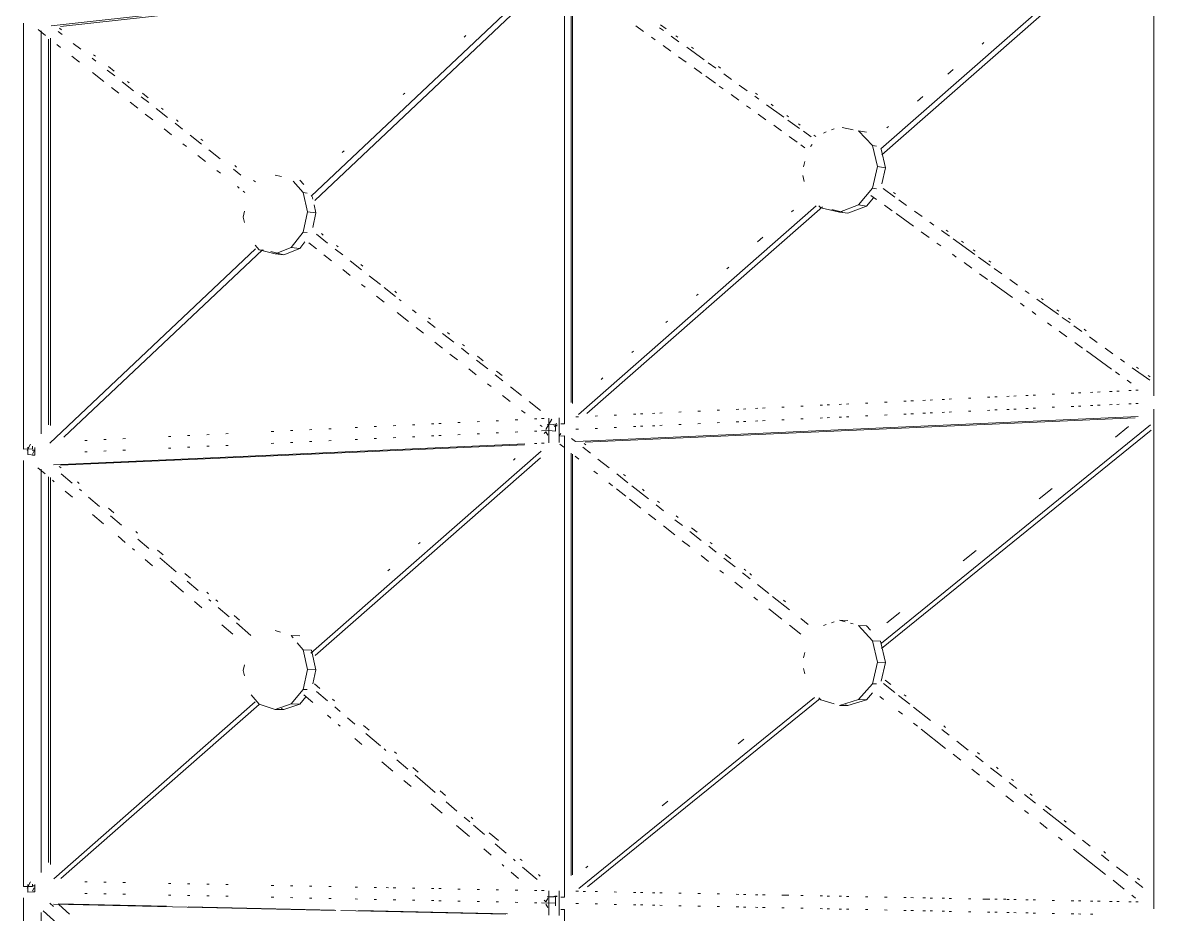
# Paper-space layout '02 Elevation and 3D Views' of a CAD drawing. Header units: millimetres. Extents: x 5 to 415, y 5 to 292.
# Drawn here: x 255.63 to 278.59, y 76.33 to 94.42 of the extents above; entities that cross this region are included whole.
import ezdxf

# ---------------------------------------------------------------- set-up
doc = ezdxf.new("R2010")
doc.units = ezdxf.units.MM
doc.layers.add('EXISTING', color=7, linetype='Continuous')
picture_1 = doc.add_image_def('image2.png', size_in_pixel=(1197, 1177))

# ---------------------------------------------------------------- blocks, each defined once
blk = doc.blocks.new('SHEET_02')
at = {"layer": 'EXISTING', "color": 250, "lineweight": 9}
for p, q in [((278.582, 86.844), (278.582, 96.978)), ((278.522, 96.665), (273.043, 91.854)), ((278.503, 96.506), (273.065, 91.737)), ((266.622, 95.637), (266.622, 86.282)), ((256.206, 94.353), (265.919, 95.434)), ((256.397, 94.336), (265.815, 95.381)), ((266.759, 86.709), (266.759, 95.318)), ((266.784, 86.694), (266.784, 95.329)), ((266.154, 95.306), (261.485, 90.897)), ((266.15, 95.147), (261.555, 90.812)), ((255.644, 85.766), (255.644, 94.406)), ((256.092, 94.156), (255.94, 94.276)), ((256.006, 94.252), (256.006, 86.075)), ((256.35, 94.236), (256.427, 94.176)), ((256.417, 94.274), (256.378, 94.304)), ((268.229, 94.238), (268.071, 94.351)), ((268.552, 94.314), (268.63, 94.258)), ((268.687, 94.29), (268.569, 94.375)), ((256.149, 86.26), (256.149, 94.084)), ((256.195, 86.248), (256.195, 94.099)), ((256.398, 93.916), (256.321, 93.976)), ((256.656, 93.996), (256.809, 93.876)), ((264.585, 94.125), (264.62, 94.159)), ((268.466, 94.067), (268.387, 94.124)), ((268.781, 93.84), (268.623, 93.953)), ((268.788, 94.144), (268.946, 94.03)), ((268.924, 94.12), (268.884, 94.148)), ((275.097, 93.981), (275.134, 94.013)), ((256.779, 93.615), (256.627, 93.735)), ((257.104, 93.734), (257.066, 93.764)), ((269.096, 93.612), (268.939, 93.726)), ((269.104, 93.917), (269.46, 93.661)), ((269.239, 93.893), (269.2, 93.921)), ((257.038, 93.696), (257.115, 93.636)), ((257.486, 93.434), (257.372, 93.524)), ((269.411, 93.385), (269.254, 93.499)), ((269.539, 93.605), (269.697, 93.491)), ((269.791, 93.496), (269.752, 93.525)), ((257.276, 93.224), (257.047, 93.405)), ((257.344, 93.456), (257.497, 93.336)), ((269.687, 93.186), (269.49, 93.328)), ((269.854, 93.378), (270.012, 93.264)), ((274.405, 93.371), (274.514, 93.468)), ((257.581, 92.984), (257.428, 93.104)), ((257.65, 93.216), (257.879, 93.035)), ((257.792, 93.195), (257.754, 93.225)), ((269.845, 93.073), (269.766, 93.129)), ((270.17, 93.151), (270.328, 93.037)), ((257.963, 92.683), (257.81, 92.804)), ((258.032, 92.915), (258.185, 92.795)), ((258.174, 92.895), (258.06, 92.985)), ((263.349, 92.956), (263.384, 92.989)), ((270.16, 92.845), (270.003, 92.959)), ((270.486, 92.924), (270.565, 92.867)), ((270.541, 92.958), (270.502, 92.986)), ((273.785, 92.826), (273.894, 92.922)), ((258.268, 92.443), (258.115, 92.563)), ((258.338, 92.675), (258.568, 92.495)), ((258.48, 92.655), (258.442, 92.685)), ((270.397, 92.675), (270.318, 92.732)), ((270.712, 92.447), (270.554, 92.561)), ((270.723, 92.753), (271.078, 92.498)), ((270.857, 92.731), (270.817, 92.76)), ((258.72, 92.375), (258.873, 92.255)), ((258.785, 92.415), (258.747, 92.445)), ((271.027, 92.22), (270.87, 92.334)), ((271.172, 92.504), (271.133, 92.533)), ((271.157, 92.441), (271.394, 92.271)), ((271.409, 92.334), (271.37, 92.363)), ((258.65, 92.143), (258.497, 92.263)), ((259.026, 92.135), (259.256, 91.955)), ((271.343, 91.993), (271.185, 92.106)), ((271.473, 92.214), (271.631, 92.1)), ((271.725, 92.108), (271.685, 92.136)), ((271.935, 92.199), (271.881, 92.178)), ((272.099, 92.263), (272.044, 92.242)), ((272.481, 92.246), (272.262, 92.293)), ((272.872, 91.927), (272.59, 92.222)), ((272.59, 92.222), (272.756, 92.195)), ((273.165, 92.28), (273.201, 92.312)), ((258.955, 91.902), (258.879, 91.962)), ((259.282, 92.026), (259.244, 92.056)), ((271.5, 91.879), (271.422, 91.936)), ((271.653, 91.945), (271.618, 91.903)), ((272.975, 91.501), (272.872, 91.927)), ((272.872, 91.927), (272.955, 91.914)), ((259.337, 91.602), (259.184, 91.722)), ((259.409, 91.835), (259.638, 91.655)), ((262.113, 91.786), (262.149, 91.819)), ((273.05, 91.848), (273.141, 91.475)), ((259.642, 91.361), (259.566, 91.421)), ((259.906, 91.445), (260.058, 91.324)), ((259.97, 91.486), (259.932, 91.516)), ((271.498, 91.599), (271.473, 91.489)), ((272.872, 91.058), (272.975, 91.501)), ((273.141, 91.475), (272.975, 91.501)), ((273.141, 91.475), (273.063, 91.144)), ((260.352, 91.186), (260.314, 91.216)), ((260.881, 91.293), (260.751, 91.325)), ((261.317, 90.972), (261.117, 91.2)), ((261.253, 91.222), (261.333, 91.131)), ((271.462, 91.319), (271.491, 91.198)), ((260.024, 91.061), (259.985, 91.091)), ((260.138, 90.971), (260.1, 91.001)), ((261.405, 90.578), (261.317, 90.972)), ((261.317, 90.972), (261.404, 90.961)), ((272.59, 90.719), (272.872, 91.058)), ((272.872, 91.058), (272.955, 91.046)), ((273.092, 91.05), (273.329, 90.88)), ((273.342, 90.946), (273.303, 90.974)), ((261.505, 90.893), (261.517, 90.837)), ((261.543, 90.724), (261.58, 90.556)), ((272.897, 90.864), (272.756, 90.695)), ((272.959, 90.828), (272.84, 90.913)), ((273.408, 90.823), (273.566, 90.71)), ((260.127, 90.59), (260.103, 90.474)), ((261.317, 90.17), (261.405, 90.578)), ((261.58, 90.556), (261.405, 90.578)), ((261.58, 90.556), (261.517, 90.265)), ((271.728, 90.7), (266.906, 86.467)), ((271.861, 90.681), (267.079, 86.487)), ((271.232, 90.58), (271.269, 90.612)), ((271.787, 90.704), (271.827, 90.662)), ((271.827, 90.662), (272.208, 90.574)), ((272.265, 90.576), (272.048, 90.625)), ((272.208, 90.574), (272.59, 90.719)), ((272.208, 90.574), (272.374, 90.551)), ((272.756, 90.695), (272.374, 90.551)), ((272.59, 90.719), (272.756, 90.695)), ((273.274, 90.6), (273.116, 90.714)), ((273.708, 90.288), (273.353, 90.544)), ((273.724, 90.596), (273.882, 90.483)), ((260.103, 90.474), (260.127, 90.362)), ((274.04, 90.369), (274.119, 90.312)), ((261.077, 89.858), (261.317, 90.17)), ((261.317, 90.17), (261.404, 90.159)), ((261.588, 90.124), (261.817, 89.944)), ((261.727, 90.107), (261.689, 90.137)), ((270.539, 89.97), (270.649, 90.066)), ((274.023, 90.061), (273.865, 90.174)), ((274.277, 90.199), (274.435, 90.085)), ((274.407, 90.181), (274.368, 90.209)), ((260.354, 89.829), (256.18, 85.888)), ((260.494, 89.812), (256.464, 86.011)), ((260.347, 89.901), (260.426, 89.809)), ((260.426, 89.809), (260.751, 89.727)), ((260.426, 89.809), (260.514, 89.799)), ((260.751, 89.727), (261.077, 89.858)), ((261.253, 89.838), (260.927, 89.706)), ((261.077, 89.858), (261.253, 89.838)), ((261.355, 89.971), (261.253, 89.838)), ((261.588, 89.829), (261.436, 89.949)), ((261.97, 89.824), (262.123, 89.704)), ((262.033, 89.867), (261.995, 89.897)), ((274.259, 89.89), (274.181, 89.947)), ((274.514, 90.029), (274.948, 89.716)), ((274.723, 89.954), (274.683, 89.982)), ((274.96, 89.784), (274.92, 89.812)), ((260.927, 89.706), (260.667, 89.773)), ((260.751, 89.727), (260.927, 89.706)), ((261.894, 89.588), (261.741, 89.709)), ((262.276, 89.583), (262.505, 89.403)), ((274.575, 89.663), (274.496, 89.72)), ((275.027, 89.66), (275.264, 89.489)), ((275.275, 89.557), (275.236, 89.586)), ((262.275, 89.288), (262.123, 89.408)), ((262.53, 89.478), (262.492, 89.508)), ((269.919, 89.424), (269.956, 89.456)), ((274.89, 89.435), (274.732, 89.549)), ((275.343, 89.433), (275.501, 89.319)), ((262.658, 89.283), (262.887, 89.103)), ((275.205, 89.208), (275.048, 89.322)), ((275.718, 88.839), (275.284, 89.151)), ((275.659, 89.206), (275.817, 89.092)), ((262.581, 89.048), (262.504, 89.108)), ((262.964, 89.043), (263.193, 88.863)), ((263.217, 88.938), (263.179, 88.968)), ((269.3, 88.879), (269.336, 88.911)), ((275.974, 88.978), (276.053, 88.922)), ((262.962, 88.747), (262.81, 88.867)), ((263.27, 88.803), (263.308, 88.773)), ((275.954, 88.668), (275.875, 88.725)), ((276.211, 88.808), (276.646, 88.496)), ((276.34, 88.792), (276.301, 88.82)), ((263.458, 88.356), (263.229, 88.537)), ((263.537, 88.593), (263.614, 88.533)), ((263.905, 88.399), (263.867, 88.429)), ((276.191, 88.498), (276.112, 88.555)), ((276.656, 88.565), (276.617, 88.594)), ((276.725, 88.439), (276.883, 88.326)), ((263.764, 88.116), (263.611, 88.236)), ((263.843, 88.353), (263.996, 88.233)), ((268.68, 88.333), (268.716, 88.365)), ((276.506, 88.27), (276.427, 88.327)), ((276.893, 88.395), (276.853, 88.424)), ((276.962, 88.269), (277.12, 88.155)), ((277.208, 88.169), (277.169, 88.197)), ((264.149, 88.113), (264.378, 87.933)), ((264.287, 88.099), (264.249, 88.129)), ((276.821, 88.043), (276.664, 88.157)), ((277.277, 88.042), (277.435, 87.928)), ((264.145, 87.816), (263.993, 87.936)), ((264.531, 87.812), (264.684, 87.692)), ((264.593, 87.859), (264.555, 87.889)), ((267.987, 87.724), (268.023, 87.756)), ((277.137, 87.816), (276.979, 87.929)), ((277.728, 87.39), (277.215, 87.759)), ((277.593, 87.815), (277.751, 87.701)), ((264.451, 87.575), (264.298, 87.695)), ((264.837, 87.572), (265.066, 87.392)), ((264.975, 87.559), (264.86, 87.649)), ((277.909, 87.588), (277.988, 87.531)), ((264.832, 87.275), (264.68, 87.395)), ((265.357, 87.26), (265.242, 87.35)), ((277.885, 87.276), (277.807, 87.333)), ((278.146, 87.417), (278.501, 87.162)), ((278.273, 87.404), (278.234, 87.432)), ((265.138, 87.034), (265.061, 87.094)), ((265.219, 87.272), (265.372, 87.152)), ((267.367, 87.178), (267.403, 87.21)), ((278.122, 87.105), (278.043, 87.162)), ((278.51, 87.234), (278.471, 87.262)), ((265.519, 86.734), (265.367, 86.854)), ((265.525, 87.032), (265.754, 86.852)), ((275.209, 86.817), (275.258, 86.82)), ((275.355, 86.824), (275.404, 86.827)), ((275.598, 86.836), (275.646, 86.838)), ((275.744, 86.843), (275.792, 86.845)), ((275.986, 86.855), (276.035, 86.857)), ((276.132, 86.862), (276.181, 86.864)), ((276.521, 86.88), (276.569, 86.882)), ((276.909, 86.899), (276.958, 86.901)), ((277.055, 86.906), (277.103, 86.908)), ((277.298, 86.917), (277.346, 86.92)), ((277.443, 86.924), (277.492, 86.927)), ((277.686, 86.936), (277.735, 86.938)), ((277.832, 86.943), (277.88, 86.945)), ((278.075, 86.954), (278.123, 86.957)), ((278.22, 86.961), (278.269, 86.964)), ((265.907, 86.732), (266.137, 86.552)), ((270.499, 86.592), (270.547, 86.594)), ((270.644, 86.599), (270.693, 86.601)), ((271.033, 86.618), (271.081, 86.62)), ((271.421, 86.636), (271.47, 86.639)), ((271.81, 86.655), (271.858, 86.657)), ((271.956, 86.662), (272.004, 86.664)), ((272.198, 86.673), (272.247, 86.676)), ((272.344, 86.68), (272.393, 86.683)), ((272.733, 86.699), (272.781, 86.701)), ((273.121, 86.718), (273.17, 86.72)), ((273.51, 86.736), (273.558, 86.738)), ((273.655, 86.743), (273.704, 86.745)), ((273.898, 86.755), (273.947, 86.757)), ((274.044, 86.762), (274.092, 86.764)), ((274.287, 86.773), (274.335, 86.776)), ((274.432, 86.78), (274.481, 86.783)), ((274.821, 86.799), (274.869, 86.801)), ((275.986, 86.589), (276.035, 86.591)), ((276.132, 86.596), (276.181, 86.598)), ((276.521, 86.614), (276.569, 86.616)), ((276.909, 86.632), (276.958, 86.634)), ((277.055, 86.638), (277.103, 86.641)), ((277.298, 86.65), (277.346, 86.652)), ((277.443, 86.656), (277.492, 86.659)), ((277.686, 86.668), (277.735, 86.67)), ((277.832, 86.674), (277.88, 86.676)), ((278.075, 86.685), (278.123, 86.688)), ((278.22, 86.692), (278.269, 86.694)), ((265.626, 86.359), (265.674, 86.361)), ((265.825, 86.493), (265.748, 86.553)), ((266.014, 86.378), (266.063, 86.38)), ((266.16, 86.385), (266.208, 86.387)), ((266.366, 86.372), (266.245, 86.163)), ((266.305, 86.391), (266.305, 86.143)), ((266.516, 86.153), (266.516, 86.402)), ((266.856, 85.919), (278.269, 86.425)), ((266.856, 86.418), (266.905, 86.42)), ((267.042, 85.91), (278.202, 86.404)), ((267.245, 86.436), (267.293, 86.439)), ((267.633, 86.455), (267.682, 86.457)), ((268.022, 86.474), (268.07, 86.476)), ((268.168, 86.481), (268.216, 86.483)), ((268.41, 86.492), (268.459, 86.495)), ((268.556, 86.499), (268.605, 86.501)), ((268.945, 86.518), (268.993, 86.52)), ((269.333, 86.536), (269.382, 86.539)), ((269.722, 86.555), (269.77, 86.557)), ((270.11, 86.573), (270.159, 86.576)), ((270.256, 86.58), (270.304, 86.583)), ((271.033, 86.361), (271.081, 86.363)), ((271.421, 86.379), (271.47, 86.381)), ((271.81, 86.397), (271.858, 86.399)), ((271.956, 86.403), (272.004, 86.406)), ((272.198, 86.415), (272.247, 86.417)), ((272.344, 86.421), (272.393, 86.423)), ((272.733, 86.439), (272.781, 86.441)), ((273.121, 86.457), (273.17, 86.459)), ((273.51, 86.475), (273.558, 86.477)), ((273.655, 86.482), (273.704, 86.484)), ((273.898, 86.493), (273.947, 86.495)), ((274.044, 86.5), (274.092, 86.502)), ((274.287, 86.511), (274.335, 86.513)), ((274.432, 86.518), (274.481, 86.52)), ((274.821, 86.535), (274.869, 86.538)), ((275.209, 86.553), (275.258, 86.556)), ((275.355, 86.56), (275.404, 86.562)), ((275.598, 86.571), (275.646, 86.573)), ((275.744, 86.578), (275.792, 86.58)), ((278.582, 76.44), (278.582, 86.574)), ((261.062, 86.141), (261.111, 86.143)), ((261.45, 86.159), (261.499, 86.162)), ((261.839, 86.178), (261.887, 86.18)), ((262.373, 86.203), (262.421, 86.206)), ((262.761, 86.222), (262.81, 86.224)), ((263.15, 86.241), (263.198, 86.243)), ((263.538, 86.259), (263.587, 86.261)), ((263.926, 86.278), (263.975, 86.28)), ((264.072, 86.285), (264.121, 86.287)), ((264.46, 86.303), (264.509, 86.306)), ((264.849, 86.322), (264.897, 86.324)), ((265.237, 86.34), (265.286, 86.343)), ((266.014, 86.129), (266.063, 86.132)), ((266.168, 86.223), (266.13, 86.253)), ((266.16, 86.136), (266.305, 86.143)), ((266.411, 86.272), (266.27, 86.266)), ((266.443, 86.132), (266.305, 86.143)), ((266.305, 86.143), (266.305, 85.894)), ((266.408, 86.255), (266.478, 86.258)), ((266.422, 86.221), (266.463, 86.291)), ((266.477, 86.241), (266.428, 86.239)), ((266.443, 86.132), (266.443, 86.256)), ((266.516, 85.904), (266.516, 86.153)), ((266.622, 86.282), (266.552, 86.279)), ((266.856, 86.168), (266.905, 86.171)), ((267.245, 86.186), (267.293, 86.188)), ((267.633, 86.204), (267.682, 86.206)), ((268.022, 86.222), (268.07, 86.224)), ((268.168, 86.229), (268.216, 86.231)), ((268.41, 86.24), (268.459, 86.242)), ((268.556, 86.247), (268.605, 86.249)), ((268.945, 86.265), (268.993, 86.267)), ((269.333, 86.282), (269.382, 86.285)), ((269.722, 86.3), (269.77, 86.303)), ((270.11, 86.318), (270.159, 86.321)), ((270.256, 86.325), (270.304, 86.327)), ((270.499, 86.336), (270.547, 86.338)), ((270.644, 86.343), (270.693, 86.345)), ((278.514, 86.259), (273.054, 81.83)), ((278.527, 86.154), (273.055, 81.72)), ((277.805, 86.012), (278.069, 86.227)), ((256.887, 85.941), (256.935, 85.943)), ((257.275, 85.96), (257.324, 85.962)), ((257.663, 85.978), (257.712, 85.98)), ((258.586, 86.022), (258.634, 86.025)), ((258.974, 86.041), (259.023, 86.043)), ((259.363, 86.059), (259.411, 86.062)), ((259.751, 86.078), (259.8, 86.08)), ((260.674, 86.122), (260.722, 86.124)), ((261.062, 85.901), (261.111, 85.903)), ((261.45, 85.919), (261.499, 85.921)), ((261.839, 85.937), (261.887, 85.939)), ((262.373, 85.962), (262.421, 85.964)), ((262.761, 85.979), (262.81, 85.982)), ((263.15, 85.997), (263.198, 86)), ((263.538, 86.015), (263.587, 86.018)), ((263.926, 86.033), (263.975, 86.035)), ((264.072, 86.04), (264.121, 86.042)), ((264.46, 86.058), (264.509, 86.06)), ((264.849, 86.076), (264.897, 86.078)), ((265.237, 86.094), (265.286, 86.096)), ((265.626, 86.112), (265.674, 86.114)), ((266.208, 86.085), (266.245, 86.117)), ((266.245, 86.117), (266.285, 86.051)), ((266.516, 86.028), (266.547, 86.08)), ((266.552, 86.03), (266.622, 86.033)), ((266.622, 86.033), (266.622, 76.678)), ((266.768, 85.983), (266.844, 85.923)), ((255.825, 85.775), (255.644, 85.766)), ((255.787, 85.867), (255.717, 85.739)), ((255.735, 85.809), (255.735, 85.656)), ((255.869, 85.745), (255.82, 85.743)), ((255.825, 85.775), (255.825, 85.824)), ((255.826, 85.665), (255.86, 85.729)), ((255.878, 85.646), (255.878, 85.8)), ((256.256, 85.448), (265.82, 85.873)), ((256.398, 85.439), (265.812, 85.856)), ((256.887, 85.709), (256.935, 85.711)), ((257.275, 85.727), (257.324, 85.729)), ((257.663, 85.744), (257.712, 85.747)), ((258.586, 85.787), (258.634, 85.789)), ((258.974, 85.805), (259.023, 85.807)), ((259.363, 85.823), (259.411, 85.825)), ((259.751, 85.841), (259.8, 85.843)), ((260.674, 85.883), (260.722, 85.885)), ((266.147, 85.728), (261.477, 81.63)), ((266.014, 85.881), (266.063, 85.883)), ((266.16, 85.888), (266.208, 85.89)), ((266.608, 85.803), (266.532, 85.864)), ((266.759, 77.121), (266.759, 85.682)), ((266.997, 85.803), (267.149, 85.683)), ((267.058, 85.852), (267.02, 85.882)), ((255.644, 76.897), (255.644, 85.536)), ((255.878, 85.646), (255.735, 85.656)), ((255.878, 85.646), (255.829, 85.644)), ((266.137, 85.589), (261.563, 81.579)), ((265.589, 85.541), (265.625, 85.573)), ((266.784, 77.129), (266.784, 85.666)), ((266.914, 85.563), (266.837, 85.623)), ((267.302, 85.563), (267.53, 85.384)), ((256.085, 85.263), (255.937, 85.389)), ((256.006, 85.358), (256.006, 77.182)), ((256.407, 85.384), (256.37, 85.416)), ((256.412, 85.267), (256.634, 85.078)), ((267.295, 85.262), (267.219, 85.322)), ((267.683, 85.264), (267.912, 85.084)), ((267.861, 85.222), (267.823, 85.252)), ((256.149, 77.38), (256.149, 85.203)), ((256.195, 77.338), (256.195, 85.189)), ((256.27, 85.105), (256.233, 85.137)), ((256.777, 85.069), (256.74, 85.101)), ((267.601, 85.021), (267.524, 85.081)), ((267.988, 85.024), (268.331, 84.755)), ((256.639, 84.789), (256.491, 84.916)), ((256.782, 84.952), (256.819, 84.92)), ((256.967, 84.794), (257.189, 84.605)), ((267.868, 84.811), (267.677, 84.961)), ((268.173, 84.57), (267.944, 84.751)), ((268.243, 84.922), (268.205, 84.952)), ((276.259, 84.755), (276.523, 84.97)), ((257.479, 84.471), (257.368, 84.566)), ((268.484, 84.635), (268.636, 84.515)), ((268.549, 84.682), (268.51, 84.712)), ((257.267, 84.253), (257.046, 84.442)), ((257.411, 84.415), (257.633, 84.226)), ((268.479, 84.33), (268.326, 84.45)), ((268.865, 84.335), (269.017, 84.215)), ((268.931, 84.382), (268.893, 84.412)), ((257.96, 84.062), (257.923, 84.093)), ((268.861, 84.029), (268.632, 84.209)), ((269.17, 84.096), (269.399, 83.916)), ((269.313, 84.082), (269.198, 84.172)), ((257.711, 83.874), (257.563, 84)), ((257.966, 83.943), (258.188, 83.753)), ((263.658, 83.843), (263.695, 83.875)), ((269.166, 83.788), (269.013, 83.908)), ((269.619, 83.842), (269.58, 83.872)), ((257.895, 83.716), (257.858, 83.748)), ((258.478, 83.621), (258.367, 83.716)), ((269.548, 83.487), (269.395, 83.608)), ((269.551, 83.796), (269.704, 83.676)), ((270.001, 83.542), (269.886, 83.632)), ((274.713, 83.498), (274.977, 83.712)), ((258.265, 83.401), (258.117, 83.527)), ((258.41, 83.564), (258.743, 83.28)), ((269.856, 83.556), (270.085, 83.377)), ((259.033, 83.149), (258.922, 83.243)), ((263.039, 83.298), (263.076, 83.33)), ((269.853, 83.247), (269.777, 83.307)), ((270.237, 83.257), (270.39, 83.137)), ((270.306, 83.302), (270.268, 83.332)), ((270.421, 83.212), (270.383, 83.242)), ((258.893, 82.864), (258.634, 83.085)), ((258.965, 83.091), (259.187, 82.902)), ((270.235, 82.946), (270.082, 83.066)), ((270.542, 83.017), (270.771, 82.837)), ((259.402, 82.834), (259.366, 82.865)), ((259.409, 82.713), (259.446, 82.681)), ((259.587, 82.677), (259.55, 82.708)), ((270.541, 82.705), (270.464, 82.765)), ((270.847, 82.777), (271.191, 82.508)), ((271.109, 82.672), (271.071, 82.702)), ((259.262, 82.549), (259.114, 82.675)), ((259.594, 82.555), (259.816, 82.366)), ((271.037, 82.314), (270.77, 82.525)), ((273.167, 82.241), (273.431, 82.455)), ((260.031, 82.299), (259.92, 82.393)), ((259.964, 82.24), (260.26, 81.988)), ((271.419, 82.328), (271.572, 82.208)), ((272.099, 82.262), (272.044, 82.245)), ((272.317, 82.266), (272.208, 82.298)), ((272.208, 82.298), (272.374, 82.292)), ((272.481, 82.22), (272.426, 82.235)), ((259.89, 82.012), (259.669, 82.202)), ((260.859, 82.052), (260.751, 82.086)), ((271.419, 82.013), (271.19, 82.194)), ((271.935, 82.21), (271.881, 82.192)), ((272.872, 81.875), (272.59, 82.188)), ((272.59, 82.188), (272.756, 82.183)), ((272.756, 82.183), (272.837, 82.093)), ((261.117, 81.936), (261.077, 81.984)), ((261.077, 81.984), (261.253, 81.98)), ((261.317, 81.695), (261.197, 81.84)), ((272.975, 81.442), (272.872, 81.875)), ((272.872, 81.875), (273.038, 81.87)), ((273.038, 81.87), (273.141, 81.438)), ((261.405, 81.295), (261.317, 81.695)), ((261.317, 81.695), (261.492, 81.691)), ((261.492, 81.691), (261.58, 81.291)), ((271.498, 81.638), (271.473, 81.53)), ((260.127, 81.392), (260.103, 81.278)), ((271.473, 81.315), (271.498, 81.208)), ((272.872, 81.006), (272.975, 81.442)), ((273.141, 81.438), (272.975, 81.442)), ((273.141, 81.438), (273.05, 81.057)), ((260.103, 81.278), (260.127, 81.165)), ((261.317, 80.893), (261.405, 81.295)), ((261.58, 81.291), (261.405, 81.295)), ((261.58, 81.291), (261.517, 81.005)), ((273.249, 80.992), (273.134, 81.082)), ((261.077, 80.597), (261.317, 80.893)), ((261.317, 80.893), (261.404, 80.891)), ((261.658, 80.914), (261.548, 81.008)), ((261.593, 80.852), (261.815, 80.663)), ((272.59, 80.685), (272.872, 81.006)), ((272.872, 81.006), (272.955, 81.004)), ((273.097, 81.01), (273.326, 80.83)), ((260.346, 80.638), (256.26, 77.052)), ((260.268, 80.785), (260.426, 80.592)), ((261.373, 80.742), (261.253, 80.595)), ((261.516, 80.624), (261.331, 80.782)), ((261.954, 80.662), (261.917, 80.693)), ((271.699, 80.731), (266.916, 76.852)), ((271.809, 80.711), (267.092, 76.888)), ((271.787, 80.724), (271.827, 80.68)), ((271.827, 80.68), (272.099, 80.599)), ((272.208, 80.566), (272.59, 80.685)), ((272.756, 80.683), (272.374, 80.564)), ((272.59, 80.685), (272.756, 80.683)), ((272.877, 80.82), (272.756, 80.683)), ((273.098, 80.69), (273.022, 80.75)), ((273.402, 80.77), (273.631, 80.591)), ((273.555, 80.752), (273.516, 80.782)), ((260.429, 80.585), (256.404, 77.057)), ((260.426, 80.592), (260.751, 80.488)), ((260.751, 80.488), (261.077, 80.597)), ((260.751, 80.488), (260.927, 80.486)), ((260.927, 80.486), (260.873, 80.503)), ((261.253, 80.595), (260.927, 80.486)), ((261.077, 80.597), (261.253, 80.595)), ((261.963, 80.537), (262.074, 80.443)), ((272.208, 80.566), (272.374, 80.564)), ((272.374, 80.564), (272.32, 80.58)), ((273.48, 80.389), (273.404, 80.449)), ((273.707, 80.531), (274.05, 80.261)), ((261.885, 80.308), (261.811, 80.371)), ((262.07, 80.15), (262.033, 80.182)), ((262.222, 80.316), (262.37, 80.19)), ((262.657, 80.064), (262.546, 80.158)), ((273.786, 80.149), (273.709, 80.209)), ((262.592, 80.001), (262.888, 79.749)), ((274.358, 79.697), (273.862, 80.088)), ((274.279, 80.081), (274.431, 79.962)), ((274.357, 80.122), (274.319, 80.152)), ((262.513, 79.772), (262.366, 79.898)), ((270.151, 79.788), (270.264, 79.88)), ((274.584, 79.842), (274.813, 79.662)), ((262.962, 79.686), (262.999, 79.654)), ((263.212, 79.591), (263.175, 79.623)), ((274.664, 79.457), (274.511, 79.577)), ((274.965, 79.542), (275.118, 79.422)), ((275.045, 79.582), (275.007, 79.612)), ((263.141, 79.235), (262.92, 79.425)), ((263.221, 79.465), (263.443, 79.276)), ((263.656, 79.214), (263.545, 79.308)), ((275.046, 79.156), (274.893, 79.276)), ((275.27, 79.303), (275.499, 79.123)), ((275.427, 79.282), (275.389, 79.312)), ((263.511, 78.92), (263.363, 79.046)), ((263.591, 79.15), (263.998, 78.803)), ((275.351, 78.915), (275.198, 79.036)), ((275.733, 79.042), (275.695, 79.072)), ((264.21, 78.741), (264.099, 78.836)), ((275.651, 79.003), (275.804, 78.883)), ((264.139, 78.383), (263.917, 78.572)), ((264.22, 78.614), (264.442, 78.425)), ((268.605, 78.531), (268.718, 78.623)), ((275.733, 78.615), (275.58, 78.735)), ((275.956, 78.763), (276.185, 78.584)), ((276.115, 78.742), (276.077, 78.772)), ((276.038, 78.374), (275.962, 78.434)), ((276.338, 78.464), (276.986, 77.954)), ((276.497, 78.442), (276.383, 78.532)), ((264.693, 77.91), (264.434, 78.131)), ((264.59, 78.298), (264.701, 78.204)), ((264.765, 78.269), (264.728, 78.301)), ((264.775, 78.141), (264.997, 77.952)), ((276.42, 78.073), (276.267, 78.194)), ((276.803, 78.202), (276.765, 78.232)), ((265.283, 77.828), (265.098, 77.986)), ((276.725, 77.833), (276.649, 77.893)), ((265.136, 77.531), (264.989, 77.657)), ((265.219, 77.762), (265.441, 77.573)), ((277.604, 77.141), (276.954, 77.652)), ((277.138, 77.835), (277.291, 77.715)), ((265.589, 77.447), (265.626, 77.416)), ((265.764, 77.419), (265.727, 77.451)), ((277.52, 77.535), (277.672, 77.415)), ((277.605, 77.572), (277.567, 77.602)), ((265.395, 77.31), (265.358, 77.342)), ((265.69, 77.058), (265.543, 77.184)), ((265.774, 77.289), (266.07, 77.037)), ((267.059, 77.274), (267.096, 77.304)), ((277.825, 77.295), (278.053, 77.116)), ((255.787, 76.988), (255.717, 76.864)), ((255.825, 76.893), (255.825, 76.942)), ((256.887, 76.988), (256.935, 76.987)), ((257.275, 76.981), (257.324, 76.98)), ((257.663, 76.974), (257.712, 76.973)), ((258.586, 76.956), (258.634, 76.955)), ((258.974, 76.949), (259.023, 76.948)), ((259.363, 76.941), (259.411, 76.94)), ((266.133, 77.104), (266.096, 77.136)), ((277.985, 76.84), (277.756, 77.02)), ((278.206, 76.996), (278.358, 76.876)), ((278.293, 77.032), (278.255, 77.062)), ((255.825, 76.893), (255.644, 76.897)), ((255.735, 76.934), (255.735, 76.78)), ((255.878, 76.784), (255.735, 76.78)), ((255.869, 76.906), (255.82, 76.907)), ((255.826, 76.806), (255.86, 76.868)), ((255.878, 76.784), (255.829, 76.785)), ((255.878, 76.784), (255.878, 76.938)), ((256.887, 76.756), (256.935, 76.755)), ((257.275, 76.748), (257.324, 76.747)), ((257.663, 76.74), (257.712, 76.739)), ((258.586, 76.721), (258.634, 76.72)), ((258.974, 76.713), (259.023, 76.712)), ((259.751, 76.934), (259.8, 76.933)), ((260.674, 76.916), (260.722, 76.915)), ((261.062, 76.909), (261.111, 76.908)), ((261.45, 76.901), (261.499, 76.901)), ((261.839, 76.894), (261.887, 76.893)), ((262.373, 76.884), (262.421, 76.883)), ((262.761, 76.876), (262.81, 76.876)), ((263.004, 76.872), (263.052, 76.871)), ((263.15, 76.869), (263.198, 76.868)), ((263.538, 76.862), (263.587, 76.861)), ((263.926, 76.854), (263.975, 76.853)), ((264.072, 76.851), (264.121, 76.851)), ((264.46, 76.844), (264.509, 76.843)), ((264.849, 76.837), (264.897, 76.836)), ((265.237, 76.829), (265.286, 76.828)), ((265.626, 76.822), (265.674, 76.821)), ((266.014, 76.814), (266.063, 76.814)), ((266.16, 76.812), (266.208, 76.811)), ((266.305, 76.809), (266.305, 76.56)), ((266.516, 76.556), (266.516, 76.805)), ((266.856, 76.798), (266.905, 76.797)), ((267.002, 76.796), (267.051, 76.795)), ((267.245, 76.791), (267.293, 76.79)), ((267.633, 76.784), (267.682, 76.783)), ((268.022, 76.776), (268.07, 76.775)), ((268.168, 76.773), (268.216, 76.773)), ((268.41, 76.769), (268.459, 76.768)), ((268.556, 76.766), (268.605, 76.765)), ((268.945, 76.759), (268.993, 76.758)), ((269.333, 76.751), (269.382, 76.75)), ((269.722, 76.744), (269.77, 76.743)), ((270.11, 76.736), (270.159, 76.735)), ((270.256, 76.734), (270.304, 76.733)), ((270.499, 76.729), (270.547, 76.728)), ((270.644, 76.726), (270.693, 76.725)), ((271.033, 76.719), (271.179, 76.716)), ((278.214, 76.66), (278.138, 76.72)), ((255.644, 68.028), (255.644, 76.667)), ((256.182, 76.557), (256.254, 76.491)), ((256.256, 76.538), (261.984, 76.409)), ((256.351, 76.544), (258.545, 76.494)), ((256.577, 76.331), (256.362, 76.528)), ((258.984, 76.485), (261.957, 76.418)), ((259.363, 76.705), (259.411, 76.704)), ((259.751, 76.697), (259.8, 76.696)), ((260.674, 76.677), (260.722, 76.676)), ((261.062, 76.669), (261.111, 76.668)), ((261.45, 76.661), (261.499, 76.66)), ((261.839, 76.653), (261.887, 76.652)), ((262.373, 76.642), (262.421, 76.641)), ((262.761, 76.634), (262.81, 76.633)), ((263.15, 76.626), (263.198, 76.625)), ((263.538, 76.618), (263.587, 76.617)), ((263.926, 76.61), (263.975, 76.609)), ((264.072, 76.607), (264.121, 76.606)), ((264.46, 76.599), (264.509, 76.598)), ((264.849, 76.591), (264.897, 76.59)), ((265.237, 76.582), (265.286, 76.581)), ((265.626, 76.574), (265.674, 76.573)), ((266.014, 76.566), (266.063, 76.565)), ((266.16, 76.563), (266.305, 76.56)), ((266.245, 76.584), (266.208, 76.616)), ((266.285, 76.651), (266.245, 76.584)), ((266.245, 76.539), (266.285, 76.47)), ((266.411, 76.683), (266.27, 76.685)), ((266.443, 76.565), (266.305, 76.56)), ((266.305, 76.56), (266.305, 76.312)), ((266.408, 76.69), (266.478, 76.689)), ((266.476, 76.696), (266.427, 76.697)), ((266.443, 76.565), (266.443, 76.689)), ((266.443, 76.503), (266.443, 76.565)), ((266.516, 76.307), (266.516, 76.556)), ((266.622, 76.678), (266.552, 76.68)), ((266.856, 76.549), (266.905, 76.548)), ((267.245, 76.541), (267.293, 76.54)), ((267.633, 76.533), (267.682, 76.532)), ((268.022, 76.525), (268.07, 76.524)), ((268.168, 76.522), (268.216, 76.521)), ((268.41, 76.517), (268.459, 76.516)), ((268.556, 76.513), (268.605, 76.512)), ((268.945, 76.505), (268.993, 76.504)), ((269.333, 76.497), (269.382, 76.496)), ((269.722, 76.489), (269.77, 76.488)), ((271.421, 76.711), (271.47, 76.711)), ((271.81, 76.704), (271.858, 76.703)), ((271.956, 76.701), (272.004, 76.7)), ((272.198, 76.697), (272.247, 76.696)), ((272.344, 76.694), (272.393, 76.693)), ((272.733, 76.686), (272.781, 76.686)), ((273.121, 76.679), (273.17, 76.678)), ((273.51, 76.672), (273.558, 76.671)), ((273.655, 76.669), (273.704, 76.668)), ((273.898, 76.664), (273.947, 76.663)), ((274.044, 76.661), (274.092, 76.661)), ((274.287, 76.657), (274.335, 76.656)), ((274.432, 76.654), (274.481, 76.653)), ((274.821, 76.647), (274.869, 76.646)), ((275.112, 76.641), (275.258, 76.638)), ((275.355, 76.636), (275.404, 76.636)), ((275.582, 76.64), (275.533, 76.641)), ((275.598, 76.632), (275.646, 76.631)), ((275.744, 76.629), (275.792, 76.628)), ((275.986, 76.624), (276.035, 76.624)), ((276.132, 76.622), (276.181, 76.621)), ((276.521, 76.614), (276.569, 76.613)), ((276.909, 76.607), (276.958, 76.606)), ((277.055, 76.604), (277.103, 76.603)), ((277.298, 76.599), (277.346, 76.599)), ((277.443, 76.597), (277.492, 76.596)), ((277.686, 76.592), (277.735, 76.591)), ((277.832, 76.589), (277.88, 76.588)), ((278.075, 76.585), (278.123, 76.584)), ((278.22, 76.582), (278.269, 76.581)), ((256.006, 76.367), (256.006, 68.337)), ((256.327, 76.141), (256.042, 76.404)), ((262.082, 76.407), (265.431, 76.331)), ((262.445, 76.407), (265.468, 76.339)), ((266.552, 76.431), (266.622, 76.429)), ((266.622, 76.429), (266.622, 67.075)), ((270.11, 76.481), (270.159, 76.48)), ((270.256, 76.478), (270.304, 76.477)), ((270.499, 76.473), (270.547, 76.472)), ((270.644, 76.47), (270.693, 76.469)), ((271.033, 76.462), (271.081, 76.461)), ((271.421, 76.454), (271.47, 76.453)), ((271.81, 76.446), (271.858, 76.445)), ((271.956, 76.443), (272.004, 76.442)), ((272.198, 76.438), (272.247, 76.437)), ((272.344, 76.435), (272.393, 76.434)), ((272.733, 76.427), (272.781, 76.426)), ((273.121, 76.419), (273.17, 76.418)), ((273.51, 76.411), (273.558, 76.41)), ((273.655, 76.407), (273.704, 76.406)), ((273.898, 76.402), (273.947, 76.401)), ((274.044, 76.399), (274.092, 76.398)), ((274.287, 76.394), (274.335, 76.393)), ((274.432, 76.391), (274.481, 76.39)), ((274.821, 76.383), (274.869, 76.382)), ((275.209, 76.375), (275.258, 76.374)), ((275.355, 76.372), (275.404, 76.371)), ((275.598, 76.367), (275.646, 76.366)), ((275.744, 76.364), (275.792, 76.363)), ((275.986, 76.359), (276.035, 76.358)), ((276.132, 76.356), (276.181, 76.355)), ((276.521, 76.348), (276.569, 76.347)), ((276.909, 76.34), (276.958, 76.339)), ((277.055, 76.337), (277.103, 76.336)), ((277.298, 76.332), (277.346, 76.331))]:
    blk.add_line(p, q, dxfattribs=at)
image = blk.add_image(picture_1, insert=(201.727, 34), size_in_units=(92.546, 91))

psp = doc.layouts.new('02 Elevation and 3D Views')

# ---------------------------------------------------------------- block references
psp.add_blockref('SHEET_02', (0, 0))

doc.saveas('drawing.dxf')
